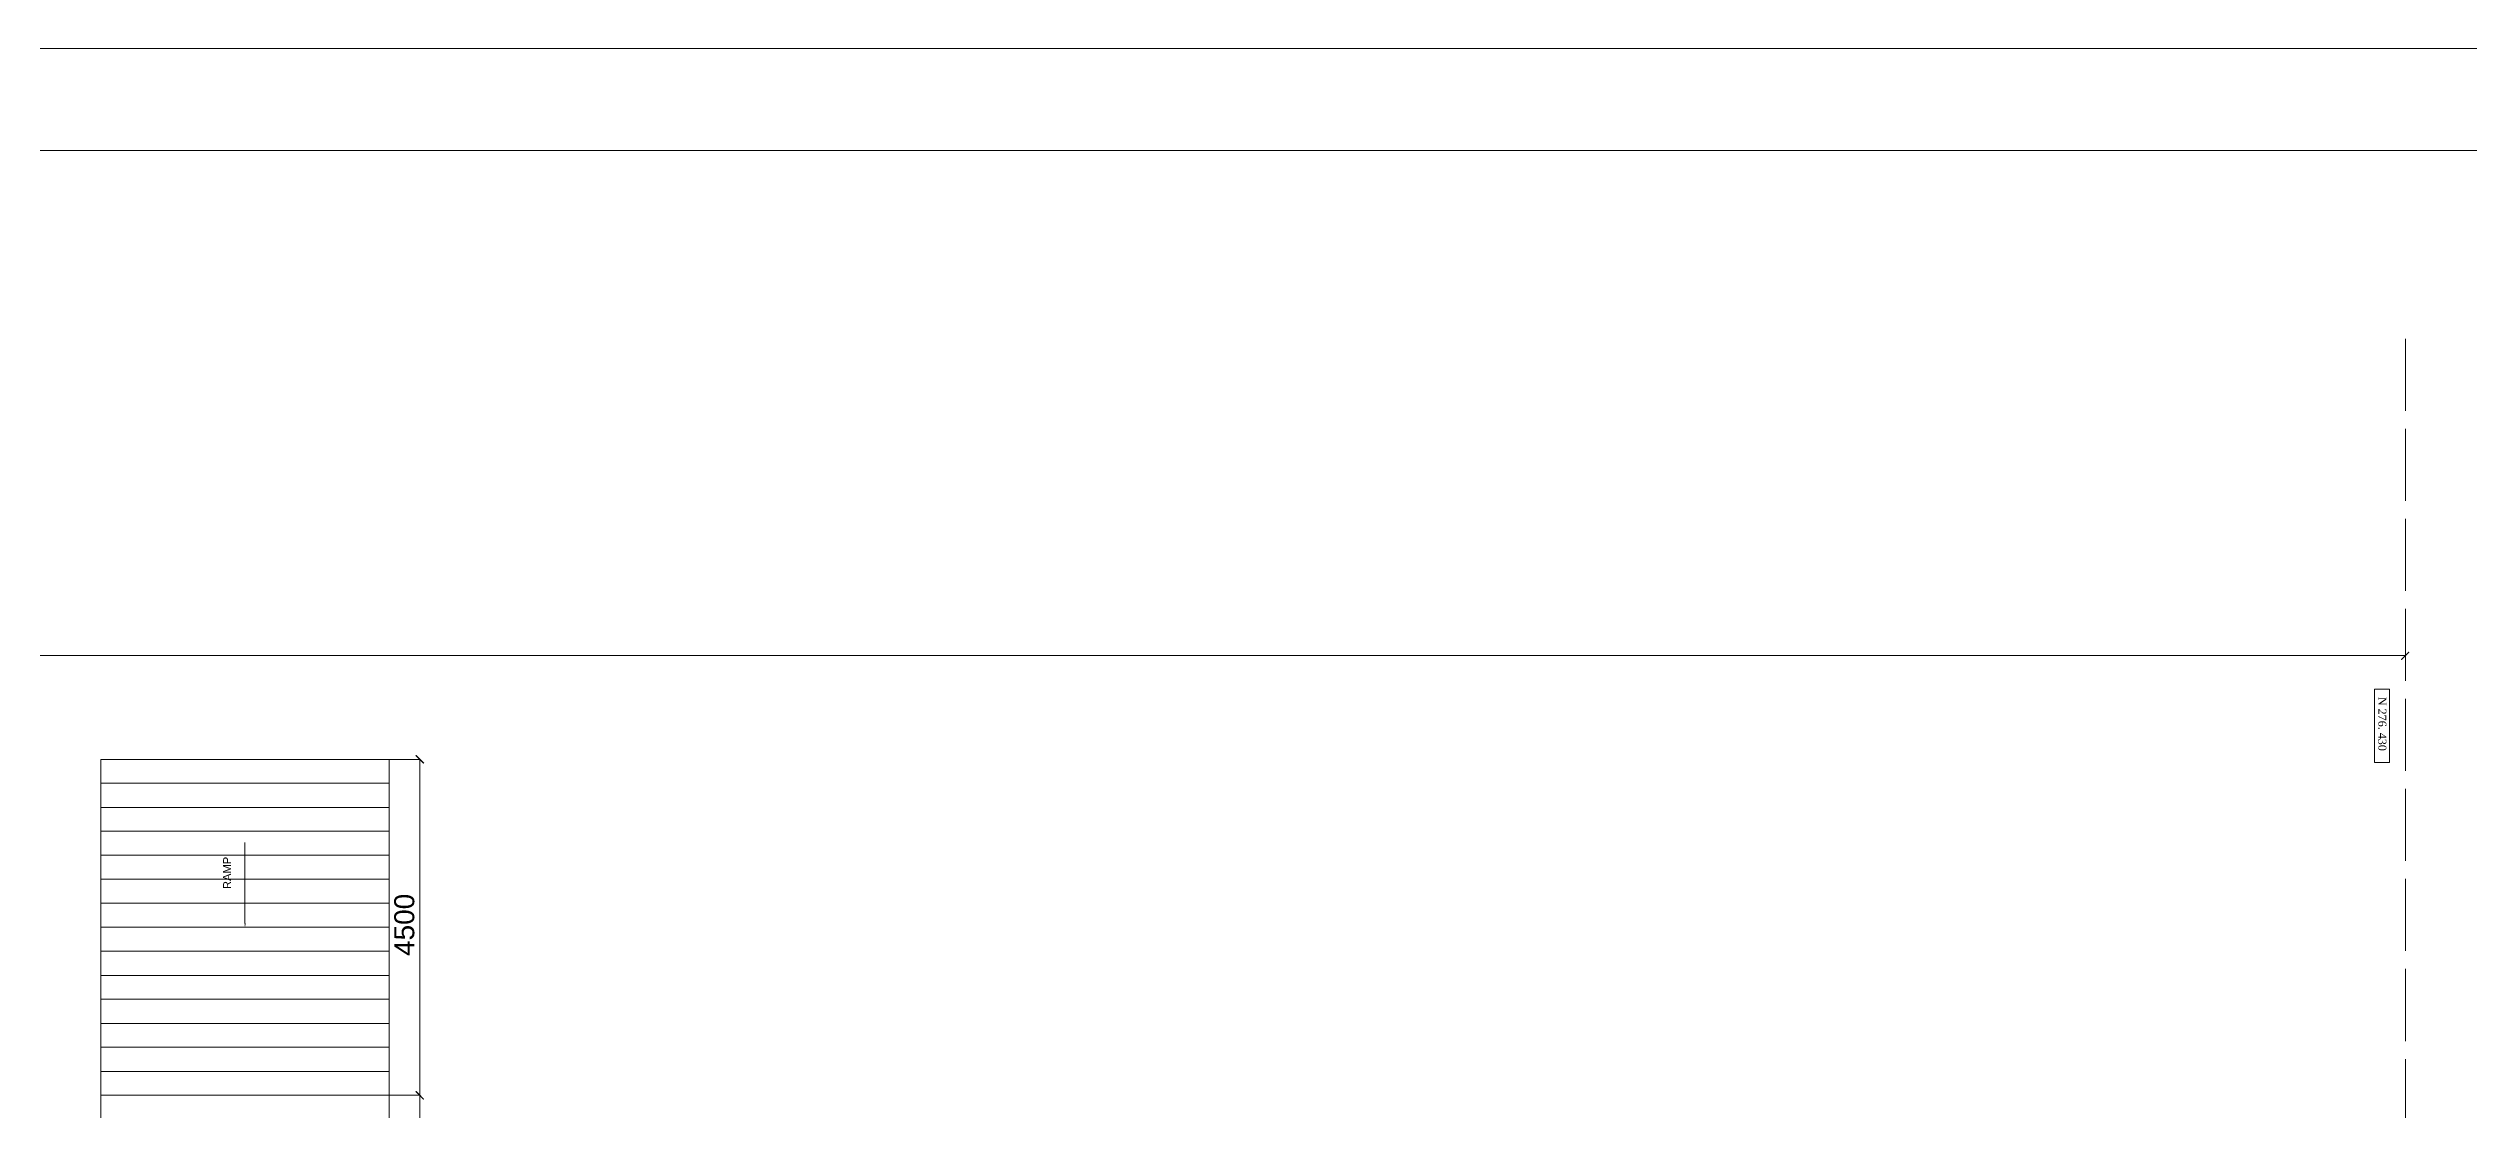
# Model space of a CAD drawing. Header units: inches. Extents: x 2602 to 127694, y 109 to 91908.
# Drawn here: x 73851 to 104100, y 78644 to 91908 of the extents above; entities that cross this region are included whole.
import ezdxf

# ---------------------------------------------------------------- set-up
doc = ezdxf.new("R2010")
doc.units = ezdxf.units.IN
doc.header["$MEASUREMENT"] = 0
doc.linetypes.add('PDF_IMPORT', pattern=[1, 0.8, -0.2])
doc.layers.add('PDF_Geometry', color=7, linetype='Continuous')
doc.layers.add('PDF_Solid Fills', color=7, linetype='Continuous', true_color=0x724639)
doc.layers.add('PDF_Text', color=230, linetype='Continuous', true_color=0xff007f)
doc.styles.add('PDF Arial', font='arial.ttf')
doc.styles.add('PDF Times New Roman', font='times.ttf')

msp = doc.modelspace()

# ---------------------------------------------------------------- hatches: boundary and pattern name
at = {"layer": 'PDF_Solid Fills', "true_color": 0x00b8b8, "transparency": 33554559}
for points in [[(103254, 84272), (103264, 84262), (103362, 84360), (103352, 84370)], [(78538, 82966), (78548, 82979), (78449, 83078), (78436, 83068)], [(78548, 78777), (78449, 78879), (78436, 78869), (78538, 78767)]]:
    msp.add_hatch(color=132, dxfattribs=at).paths.add_polyline_path(points)

# ---------------------------------------------------------------- linework, layer by layer
at = {"layer": 'PDF_Geometry', "lineweight": 0}
msp.add_lwpolyline([(2602, 109), (89044, 109), (104569, 109), (127694, 109), (127694, 91908), (104569, 91908), (2602, 91908)], close=True, dxfattribs=at)
for points in [[(104569, 90632), (3878, 90632), (3878, 13355)], [(76307, 81982), (76307, 81982)], [(76307, 80972), (76307, 81982)]]:
    msp.add_lwpolyline(points, dxfattribs=at)
at = {"layer": 'PDF_Geometry', "color": 30, "linetype": 'PDF_IMPORT', "lineweight": 0, "ltscale": 1125.093782, "true_color": 0xff7f00}
msp.add_lwpolyline([(103310, 22122), (103310, 88290)], dxfattribs=at)
at = {"layer": 'PDF_Geometry', "color": 132, "lineweight": 0, "true_color": 0x00b8b8}
for points in [[(103310, 84524), (103310, 84314)], [(103310, 84524), (103310, 84524)], [(10809, 84318), (103310, 84318)], [(103310, 84318), (103310, 84318)], [(78108, 83022), (78492, 83022), (78492, 80745), (78492, 78823), (78108, 78823), (78492, 78823), (78492, 77924), (78492, 77377), (78108, 77377)]]:
    msp.add_lwpolyline(points, dxfattribs=at)
at = {"layer": 'PDF_Geometry', "color": 123, "lineweight": 0, "true_color": 0x5bb8b8}
msp.add_lwpolyline([(103110, 83901), (103110, 82983), (102923, 82983), (102923, 83901)], close=True, dxfattribs=at)
at = {"layer": 'PDF_Geometry', "color": 15, "lineweight": 0, "true_color": 0x944a4a}
for points in [[(74507, 77147), (74507, 79164), (74507, 83022), (78108, 83022), (78108, 79164), (78108, 77147)], [(78108, 82723), (74507, 82723)], [(78108, 82422), (74507, 82422)], [(78108, 82123), (74507, 82123)], [(78108, 81825), (74507, 81825)], [(78108, 81523), (74507, 81523)], [(78108, 81224), (74507, 81224)], [(78108, 80923), (74507, 80923)], [(78108, 80624), (74507, 80624)], [(78108, 80322), (74507, 80322)], [(78108, 80024), (74507, 80024)], [(78108, 79722), (74507, 79722)], [(78108, 79424), (74507, 79424)], [(78108, 79122), (74507, 79122)], [(78108, 78823), (74507, 78823)]]:
    msp.add_lwpolyline(points, dxfattribs=at)
at = {"layer": 'PDF_Solid Fills', "color": 7, "transparency": 33554559}
msp.add_solid([(76317, 80972), (76307, 80923), (76301, 80972)], dxfattribs=at)

# ---------------------------------------------------------------- texts
at = {"layer": 'PDF_Text', "color": 242, "true_color": 0xdd0037, "insert": (102970, 83803), "char_height": 100, "attachment_point": 7, "rotation": 270, "style": 'PDF Times New Roman'}
msp.add_mtext('N 276. 430', dxfattribs=at)
at = {"layer": 'PDF_Text', "color": 7, "insert": (76134, 81401), "char_height": 100, "attachment_point": 7, "rotation": 90, "style": 'PDF Arial'}
msp.add_mtext('RAMP', dxfattribs=at)
at = {"layer": 'PDF_Text', "color": 132, "true_color": 0x00b8b8, "insert": (78427, 80565), "char_height": 250, "attachment_point": 7, "rotation": 90, "style": 'PDF Arial'}
msp.add_mtext('4500', dxfattribs=at)

doc.saveas('drawing.dxf')
